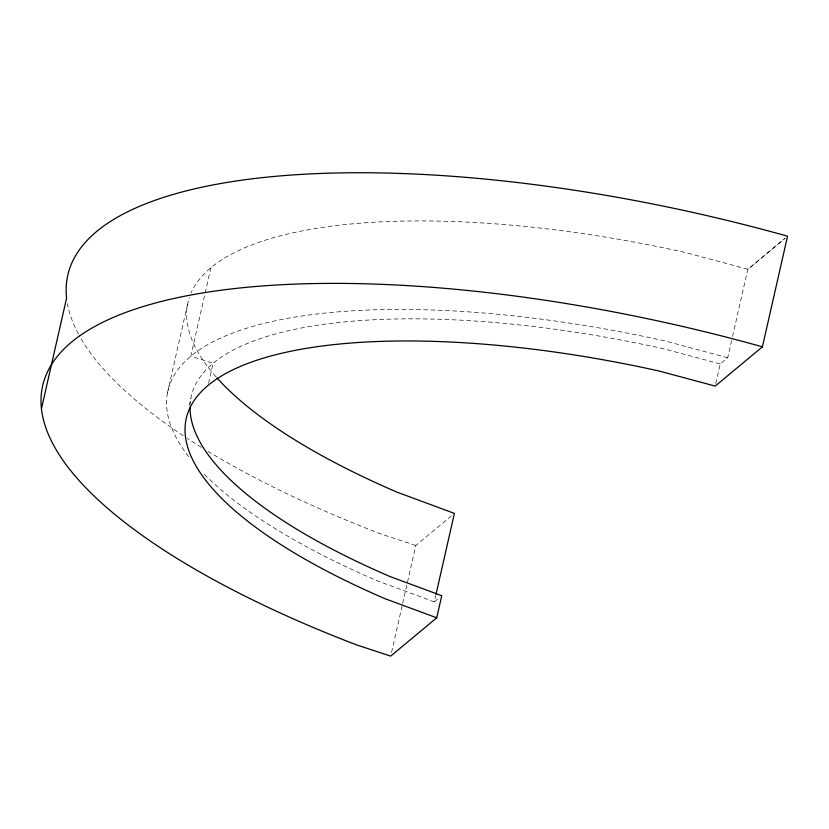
<?xml version="1.0" encoding="UTF-8"?>
<svg xmlns="http://www.w3.org/2000/svg" width="829" height="829" viewBox="0 0 829 829"><rect width="100%" height="100%" fill="white"/><g stroke="black" fill="none" stroke-linecap="round" stroke-linejoin="round"><path stroke-width="0.62" stroke-dasharray="4.14 3.11" d="M167.396 393.133L187.499 304.626M210.918 267.684L190.805 356.201L213.105 363.257L208.079 385.392M189.188 405.723L190.867 398.355M391.547 652.35L402.397 604.579M402.687 603.315L415.826 545.482L451.432 515.856M204.4 474.395A480.841 158.93 12.8 0 0 377.247 580.797L434.292 601.895L435.712 595.657M715.769 383.64L720.235 363.962L727.696 357.765L732.266 337.641M732.556 336.387L747.81 269.249L785.094 238.224L747.696 269.736M434.292 601.895L438.955 598.02M747.81 269.249L685.5 252.534A480.841 158.93 12.8 0 0 191.084 292.938M727.696 357.765L665.397 341.04A480.841 158.93 12.8 0 0 189.354 457.484M720.235 363.962L663.967 348.864A456.8 150.982 12.8 0 0 190.131 404.283M415.826 545.482L381.495 534.197A604.051 199.644 12.8 0 1 208.038 451.401M216.089 376.905A480.841 158.93 12.8 0 1 189.313 297.549M201.364 447.318A604.051 199.644 12.8 0 1 187.406 438.427M183.25 435.691A604.051 199.644 12.8 0 1 79.107 335.248M78.454 334.046A604.051 199.644 12.8 0 1 67.398 303.652"/><path stroke-width="1.24" d="M41.45 408.728L66.589 298.088A604.051 199.644 12.8 0 1 787.55 236.182L762.411 346.823L715.209 386.096L658.931 370.988A456.8 150.982 12.8 0 0 208.079 385.392A456.8 150.982 12.8 0 0 385.195 598.766L436.728 617.812L441.753 595.688L390.221 576.632A456.8 150.982 12.8 0 1 190.028 407.93M435.992 594.414L454.396 513.389L397.35 492.291A480.841 158.93 12.8 0 1 216.98 377.9M436.728 617.812L390.687 656.122L356.366 644.827A604.051 199.644 12.8 0 1 77.636 337.341A604.051 199.644 12.8 0 1 762.411 346.823"/></g></svg>
